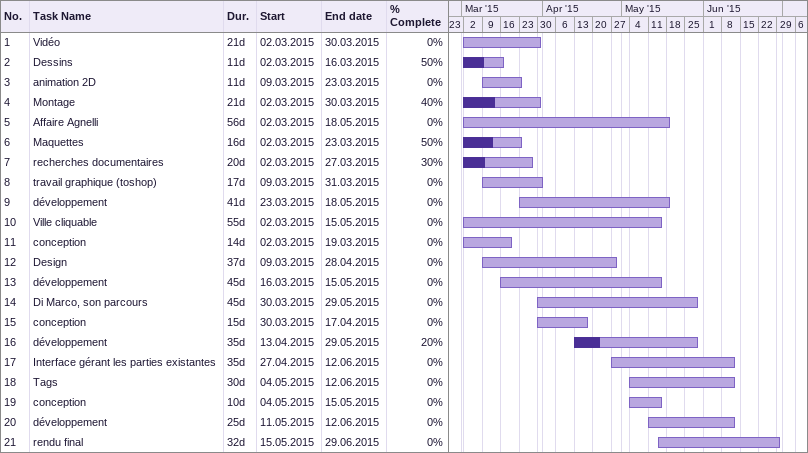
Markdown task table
| ID | Task | Duration | Start | Finish | % complete |
|---|---|---|---|---|---|
| 1 | Vidéo | 21d | 2015-03-02 | 2015-03-30 | 0 |
| 2 | Dessins | 11d | 2015-03-02 | 2015-03-16 | 50 |
| 3 | animation 2D | 11d | 2015-03-09 | 2015-03-23 | 0 |
| 4 | Montage | 21d | 2015-03-02 | 2015-03-30 | 40 |
| 5 | Affaire Agnelli | 56d | 2015-03-02 | 2015-05-18 | 0 |
| 6 | Maquettes | 16d | 2015-03-02 | 2015-03-23 | 50 |
| 7 | recherches documentaires | 20d | 2015-03-02 | 2015-03-27 | 30 |
| 8 | travail graphique (toshop) | 17d | 2015-03-09 | 2015-03-31 | 0 |
| 9 | développement | 41d | 2015-03-23 | 2015-05-18 | 0 |
| 10 | Ville cliquable | 55d | 2015-03-02 | 2015-05-15 | 0 |
| 11 | conception | 14d | 2015-03-02 | 2015-03-19 | 0 |
| 12 | Design | 37d | 2015-03-09 | 2015-04-28 | 0 |
| 13 | développement | 45d | 2015-03-16 | 2015-05-15 | 0 |
| 14 | Di Marco, son parcours | 45d | 2015-03-30 | 2015-05-29 | 0 |
| 15 | conception | 15d | 2015-03-30 | 2015-04-17 | 0 |
| 16 | développement | 35d | 2015-04-13 | 2015-05-29 | 20 |
| 17 | Interface gérant les parties existantes | 35d | 2015-04-27 | 2015-06-12 | 0 |
| 18 | Tags | 30d | 2015-05-04 | 2015-06-12 | 0 |
| 19 | conception | 10d | 2015-05-04 | 2015-05-15 | 0 |
| 20 | développement | 25d | 2015-05-11 | 2015-06-12 | 0 |
| 21 | rendu final | 32d | 2015-05-15 | 2015-06-29 | 0 |
